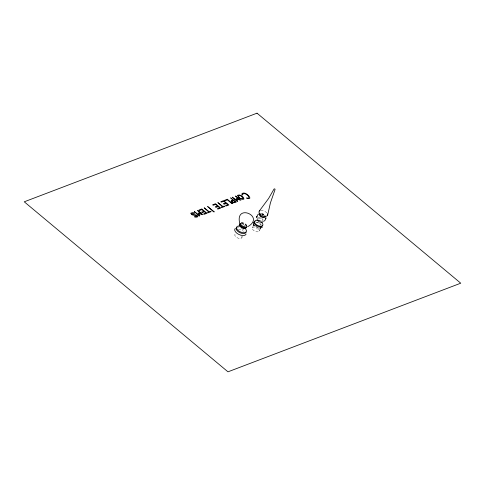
<?xml version="1.0" encoding="UTF-8"?>
<svg xmlns="http://www.w3.org/2000/svg" width="485" height="485" viewBox="0 0 485 485"><rect width="100%" height="100%" fill="white"/><g stroke="black" fill="none" stroke-linecap="round" stroke-linejoin="round"><path stroke-width="0.36" stroke-dasharray="2.42 1.82" d="M261.657 213.83C261.057 213.339 265.374 215.334 263.785 214.994M241.876 237.608L242.47 236.334M252.303 227.92L252.891 226.647M259.336 230.957L259.924 229.69M242.003 222.785L241.488 222.876A3.692 1.928 25 0 1 246.865 226.143M261.827 213.812L264.355 215.116M262.391 214.612L261.839 214.152M246.386 225.046L246.683 225.555M256.935 227.871L257.098 229.187M256.953 228.005A1.358 0.709 25 0 1 256.62 227.889M261.573 213.442A2.825 1.479 25 0 1 264.628 215.019M260.839 210.399A4.698 2.455 25 0 1 266.926 213.03M256.553 222.288A4.316 2.255 25 0 1 258.632 222.857M259.627 223.373A4.316 2.255 25 0 1 261.209 224.688M258.396 218.298A3.183 1.661 25 0 1 262.876 220.608M258.105 217.989A2.825 1.479 25 0 1 260.966 218.038M261.621 218.371A2.825 1.479 25 0 1 263.112 220.16M262.003 214.091A2.825 1.479 25 0 1 263.349 214.667M255.868 222.573A3.838 2.007 25 0 1 260.839 224.725M258.147 228.55A3.838 2.007 25 0 1 258.087 231.824A3.838 2.007 25 0 1 252.703 229.496A3.838 2.007 25 0 1 254.631 227.035M238.408 229.223A3.838 2.007 25 0 1 243.385 231.369M237.177 227.726A6.19 3.231 25 0 1 238.517 227.75M241.5 228.562A6.19 3.231 25 0 1 245.198 231.2M242.645 224.458A3.31 1.728 25 0 1 244.895 225.616M241.415 223.7A3.31 1.728 25 0 1 245.707 225.555M241.154 223.33A3.838 2.007 25 0 1 246.556 226.119M241.439 222.906A3.116 1.631 25 0 1 244.901 223.579A3.116 1.631 25 0 1 246.501 225.986M238.293 226.774A5.371 2.807 25 0 1 239.457 226.792M241.736 236.45A3.838 2.007 25 0 1 238.165 238.171A3.838 2.007 25 0 1 235.134 234.128"/><path stroke-width="0.73" d="M256.862 217.716L256.838 216.971M256.868 216.674L257.759 214.697L258.808 213.952M263.767 221.281L264.931 220.469L265.822 218.492M265.847 218.195L265.853 217.589M256.808 217.304L256.898 216.328M265.792 218.844L265.877 217.862M267.623 215.225L270.436 202.815L275.068 189.514L274.801 188.853L274.055 188.992L268.611 198.468L259.36 210.963M253.188 226.016L253.782 224.743M260.221 229.053L260.815 227.786M253.406 222.215L253.6 224.452M262.337 227.38L259.445 228.005M247.702 226.689C265.847 216.534 234.861 202.93 239.699 223.227M253.473 224.258L254.146 225.264M261.445 222.239A4.553 2.376 25 0 1 261.082 226.162A4.553 2.376 25 0 1 254.68 222.857A4.553 2.376 25 0 1 258.359 220.645M264.695 216.001A2.825 1.479 25 0 1 261.724 217.135A2.825 1.479 25 0 1 260.202 214.061M267.447 213.812A4.698 2.455 25 0 1 262.506 215.692A4.698 2.455 25 0 1 259.984 210.587M265.083 215.934A2.825 1.479 25 0 1 261.967 216.613A2.825 1.479 25 0 1 260.069 213.77M262.585 225.689A4.553 2.376 25 0 1 256.571 225.598A4.553 2.376 25 0 1 255.183 221.19M262.997 221.566A3.183 1.661 25 0 1 259.154 221.706A3.183 1.661 25 0 1 257.402 218.68M261.354 221.208A2.825 1.479 25 0 1 258.766 220.093M258.202 227.501A4.316 2.255 25 0 1 256.153 226.616M255.274 225.992A4.316 2.255 25 0 1 254.57 225.295M244.761 228.102A5.371 2.807 25 0 1 244.683 232.685A5.371 2.807 25 0 1 237.141 229.423A5.371 2.807 25 0 1 239.839 225.974M246.75 226.731A3.838 2.007 25 0 1 242.063 227.441A3.838 2.007 25 0 1 240.457 223.482M246.107 234.085A6.19 3.231 25 0 1 238.644 234.352A6.19 3.231 25 0 1 235.231 228.465M246.047 232.285A5.371 2.807 25 0 1 239.566 232.521A5.371 2.807 25 0 1 236.607 227.416M245.507 227.744A3.31 1.728 25 0 1 243.397 227.714M241.154 226.55A3.31 1.728 25 0 1 240.615 226.022M240.13 224.476A3.31 1.728 25 0 1 240.378 224.094M246.816 226.665A3.692 1.928 25 0 1 242.367 226.822A3.692 1.928 25 0 1 240.33 223.318M245.919 227.689A3.31 1.728 25 0 1 242.318 228.023A3.31 1.728 25 0 1 239.851 225.07M245.289 226.719A3.116 1.631 25 0 1 240.906 224.452M243.24 198.316C237.717 200.887 236.68 190.326 243.24 198.316M237.723 195.419C238.074 197.856 241.427 200.044 243.785 199.214L243.955 198.965C243.622 196.504 240.245 194.358 237.886 195.158L237.723 195.419M231.278 200.838L231.454 201.639L233.267 202.882L236.213 202.184L230.648 197.831L232.982 200.075L231.278 200.838M232.018 201.214L233.194 202.378L235.14 201.881L233.564 200.566L232.018 201.214M242.712 194.158C243.1 195.685 241.336 194.843 241.96 193.751C245.586 190.114 254.777 201.481 246.525 198.001C252.727 199.62 245.331 191.423 242.712 194.158M190.926 213.194C191.217 216.28 195.431 214.303 197.007 215.983L196.946 216.48C192.151 216.195 195.328 217.971 197.71 216.831L197.874 216.449C196.928 213.649 193.333 215.77 191.733 213.946L191.842 213.358C197.516 213.903 192.927 211.581 190.926 213.194M194.406 211.654L199.474 216.092L199.832 215.722L199.002 213.545L202.997 214.722L197.862 210.429L197.492 210.569L201.639 214.109L198.256 212.915L198.917 215.122L194.406 211.654M232.309 197.219L237.377 201.657L237.735 201.293L236.91 199.111L240.899 200.293L235.765 196.001L235.395 196.14L239.541 199.674L236.159 198.486L236.819 200.687L232.309 197.219M207.713 206.586L213.661 211.842L214.315 211.866L207.713 206.586M232.412 203.554L231.757 203.524L227.404 199.893L225.167 200.742L224.464 200.39L227.307 199.214L232.412 203.554M204.246 207.883L208.714 211.921L207.513 212.375L207.853 212.891L211.139 211.642L210.417 211.272L209.223 211.727L204.246 207.883M217.959 202.663L222.433 206.695L221.233 207.156L221.566 207.671L224.858 206.416L224.131 206.052L222.942 206.501L217.959 202.663M201.79 212.097L202.372 212.588L204.488 211.781L205.955 213.006L203.712 213.861L204.027 214.352L207.016 213.303L201.784 208.932L198.941 210.108L199.638 210.46L201.881 209.611L203.9 211.296L201.79 212.097M215.51 206.877L216.092 207.362L218.208 206.561L219.669 207.78L217.432 208.635L217.747 209.132L220.736 208.077L215.498 203.712L212.66 204.882L213.358 205.24L215.601 204.385L217.619 206.07L215.51 206.877M223.633 203.779L224.222 204.27L226.331 203.464L227.798 204.688L225.555 205.543L225.877 206.034L228.859 204.985L223.627 200.614L220.784 201.79L221.487 202.142L223.724 201.293L225.749 202.979L223.633 203.779M257.02 113.175L24.25 201.802L227.98 371.825L460.75 283.198L257.02 113.175"/></g></svg>
